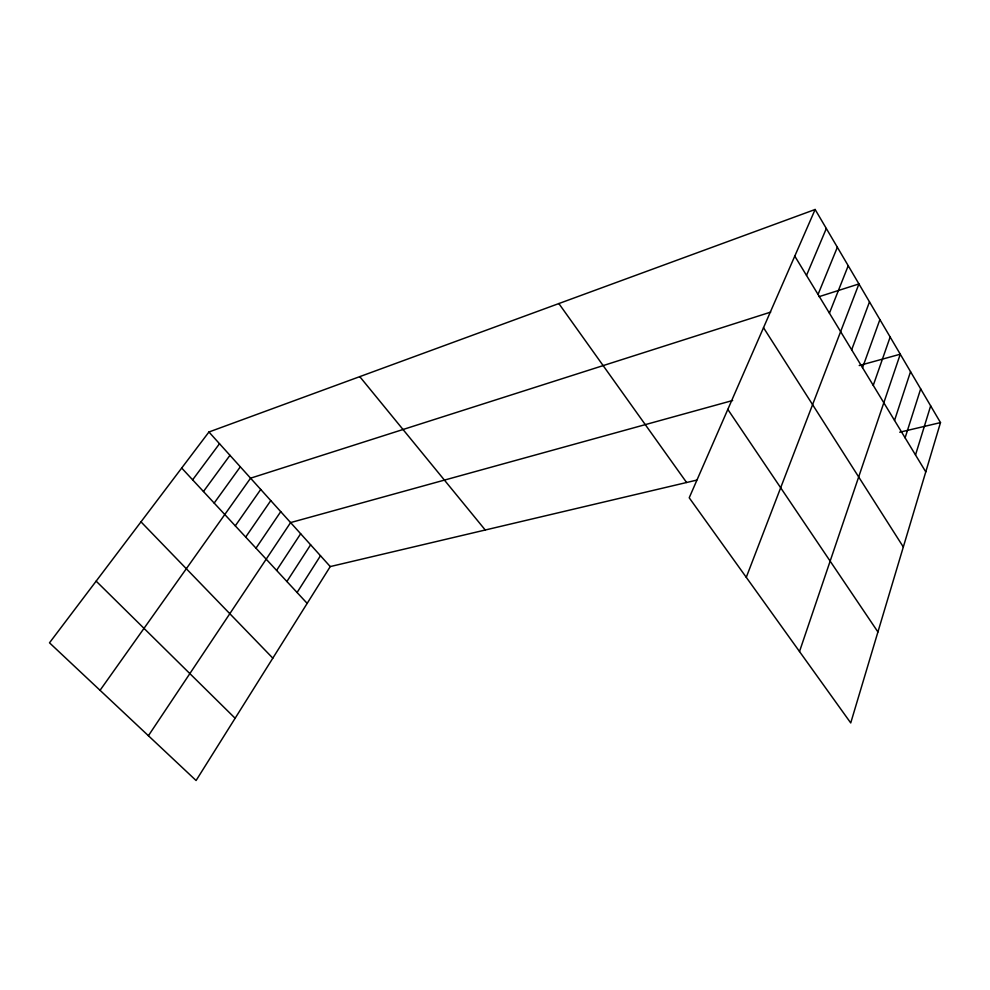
<?xml version="1.0" encoding="UTF-8"?>
<svg xmlns="http://www.w3.org/2000/svg" width="990" height="990" viewBox="0 0 990 990"><rect width="100%" height="100%" fill="white"/><g stroke="black" fill="none" stroke-linecap="round" stroke-linejoin="round"><path stroke-width="1.49" d="M940.5 422.594L850.732 722.935L689.213 497.784L815.141 209.484L940.5 422.594L899.737 432.209M915.515 454.967L930.662 405.863M905.107 437.828L920.675 388.884M894.539 420.428L910.54 371.671M799.512 651.531L900.269 354.21L859.209 365.545M873.254 385.37L890.159 337.008M862.538 367.711L879.9 319.572M851.66 349.804L869.492 301.888M746.274 577.331L858.936 283.944L819.077 296.666M829.422 313.174L848.22 265.728M818.049 294.438L837.354 247.253M806.504 275.418L826.328 228.517M696.737 480.113L330.252 566.577L196.082 780.516L49.5 642.819L208.94 431.999L815.141 209.484M297.087 592.49L320.488 555.736M286.89 581.501L310.625 544.797M276.594 570.389L300.663 533.746M148.401 735.731L290.602 522.584L732.649 400.505M255.989 548.175L280.739 511.644M245.693 537.063L270.777 500.594M235.286 525.851L260.729 489.444M100.052 690.302L250.569 478.182L770.69 312.11M214.174 503.068L240.322 466.81M203.457 491.51L229.965 455.313M192.629 479.841L219.508 443.718M96.154 581.142L235.125 718.257M140.988 521.854L272.819 658.152M181.69 468.035L307.172 603.38M208.94 431.999L330.252 566.577M359.766 376.633L485.249 530.009M558.855 303.559L686.59 482.501M727.811 409.402L877.932 631.966M763.513 327.678L903.326 546.987M794.772 256.101L925.774 471.871"/></g></svg>
